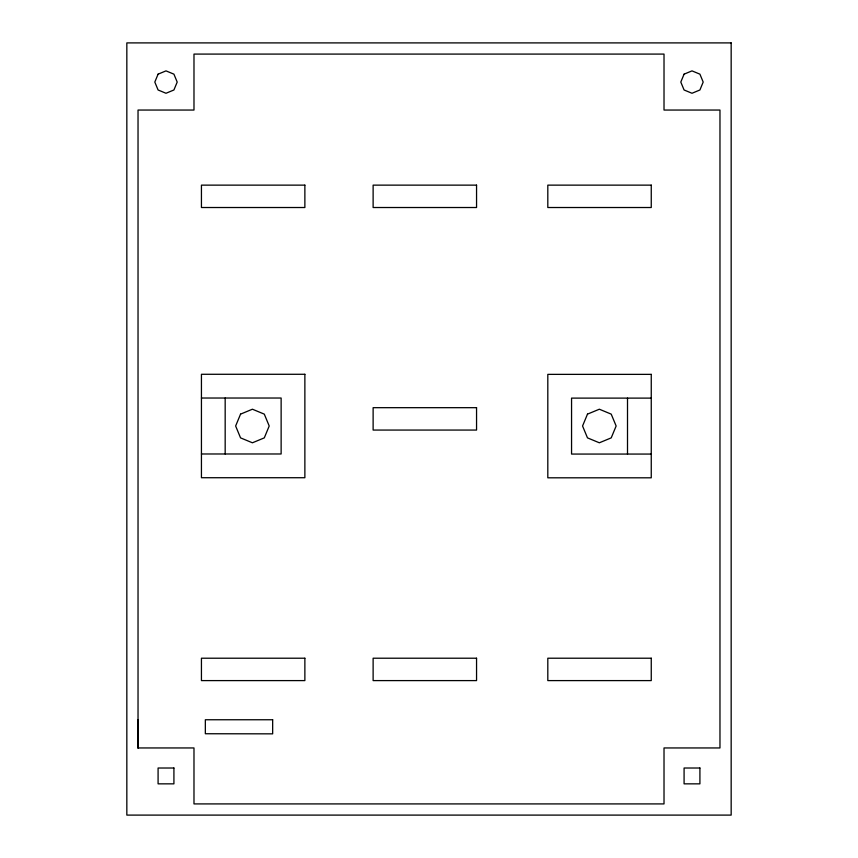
<?xml version="1.0" encoding="UTF-8"?>
<svg xmlns="http://www.w3.org/2000/svg" width="858" height="858" viewBox="0 0 858 858"><rect width="100%" height="100%" fill="white"/><g stroke="black" fill="none" stroke-linecap="round" stroke-linejoin="round"><path stroke-width="1.29" d="M201.437 398.026L281.134 398.026L281.134 453.979L201.437 453.979M651.254 398.112L571.557 398.112L571.557 454.064L651.254 454.064M138.031 747.951L193.983 747.951L193.983 803.914L664.017 803.914L664.017 747.951L719.969 747.951L719.969 110.049L664.017 110.049L664.017 54.086L193.983 54.086L193.983 110.049L138.031 110.049L138.031 747.951L138.031 719.755M627.509 398.112L627.509 454.064M225.171 398.026L225.171 453.979M158.087 74.153L154.815 82.068L158.087 89.983L166.002 93.265L173.917 89.983L177.198 82.068L173.917 74.153L166.002 70.882L158.087 74.153M240.551 414.135L235.639 425.997L240.551 437.87L252.424 442.792L264.296 437.87L269.208 425.997L264.296 414.135L252.424 409.212L240.551 414.135M684.083 74.153L680.802 82.068L684.083 89.983L691.998 93.265L699.913 89.983L703.185 82.068L699.913 74.153L691.998 70.882L684.083 74.153M587.483 414.135L582.561 425.997L587.483 437.87L599.356 442.792L611.218 437.87L616.141 425.997L611.218 414.135L599.356 409.212L587.483 414.135M731.166 42.9L126.834 42.9L126.834 815.1L731.166 815.1L731.166 42.9M304.869 185.135L201.437 185.135L201.437 207.518L304.869 207.518L304.869 185.135M476.555 185.135L373.123 185.135L373.123 207.518L476.555 207.518L476.555 185.135M651.254 185.135L547.812 185.135L547.812 207.518L651.254 207.518L651.254 185.135M304.869 374.281L201.437 374.281L201.437 477.724L304.869 477.724L304.869 374.281M651.254 374.367L547.812 374.367L547.812 477.809L651.254 477.809L651.254 374.367M476.555 407.679L373.123 407.679L373.123 430.062L476.555 430.062L476.555 407.679M304.869 658.215L201.437 658.215L201.437 680.598L304.869 680.598L304.869 658.215M476.555 658.215L373.123 658.215L373.123 680.598L476.555 680.598L476.555 658.215M651.254 658.215L547.812 658.215L547.812 680.598L651.254 680.598L651.254 658.215M272.662 719.755L205.341 719.755L205.341 733.74L272.662 733.847L272.662 719.755M173.917 768.017L158.087 768.017L158.087 783.847L173.917 783.847L173.917 768.017M699.913 768.017L684.083 768.017L684.083 783.847L699.913 783.847L699.913 768.017"/></g></svg>
